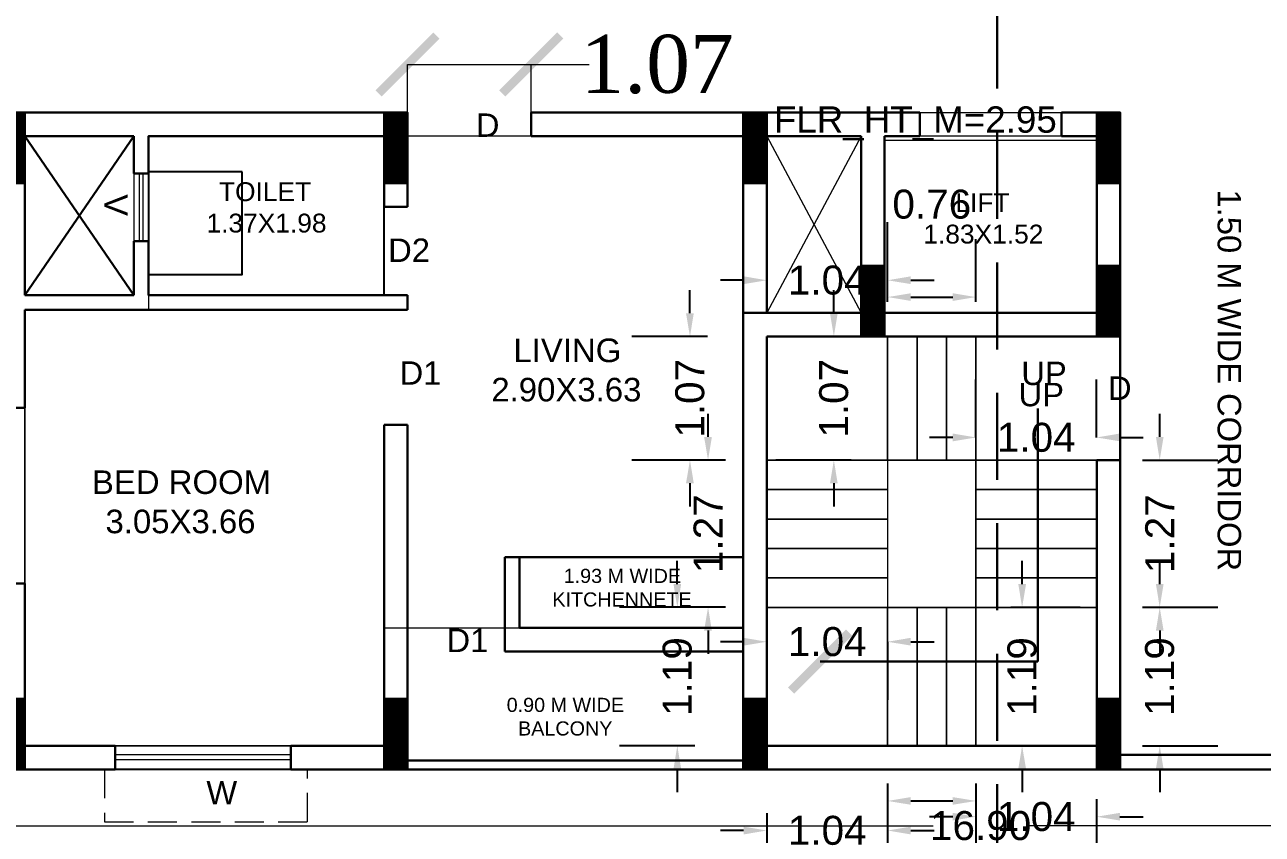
# Model space of a CAD drawing. Header units: metres. Extents: x 0 to 63445, y 32350 to 32804.
# Drawn here: x 63250.59 to 63261.26, y 32656.97 to 32663.95 of the extents above; entities that cross this region are included whole.
import ezdxf

# ---------------------------------------------------------------- set-up
doc = ezdxf.new("R2010")
doc.units = ezdxf.units.M
doc.header["$MEASUREMENT"] = 0
doc.header["$PDMODE"] = 34
doc.header["$PDSIZE"] = -10
for name, pattern in [('CONTINULUS', [0]), ('DASHED', [0.75, 0.5, -0.25]), ('DASHED2', [0.375, 0.25, -0.125])]:
    doc.linetypes.add(name, pattern=pattern)
doc.layers.get('0').update_dxf_attribs({"lineweight": 25})
for name, color, linetype, plot in [('BLK_2_FLR_4_BATH', 3, 'Continuous', False), ('BLK_2_FLR_4_BLT_UP_AREA', 14, 'Continuous', False), ('BLK_2_FLR_4_WATER_CLOSET', 2, 'Continuous', False)]:
    doc.layers.add(name, color=color, linetype=linetype, plot=plot)
for name, color, linetype, lineweight in [('BLK_2_FLR_4_BLT_UP_AREA_DEDUCT', 41, 'Continuous', 9), ('BLK_2_FLR_4_EXIT_WIDTH_DOOR', 7, 'Continuous', 0), ('BLK_2_FLR_4_LIFT_1', 1, 'DASHED', 9), ('BLK_2_FLR_4_STAIR_1', 7, 'Continuous', 0), ('BLK_2_FLR_4_STAIR_1_FLIGHT_1', 7, 'Continuous', 0), ('BLK_2_FLR_4_STAIR_1_FLIGHT_2', 7, 'Continuous', 0), ('BLK_2_FLR_4_STAIR_1_FLIGHT_3', 7, 'Continuous', 0), ('BLK_2_FLR_4_STAIR_1_FLIGHT_4', 7, 'Continuous', 0), ('BLK_2_FLR_4_STAIR_1_LANDING_1', 7, 'Continuous', 0), ('BLK_2_FLR_4_STAIR_1_LANDING_2', 7, 'Continuous', 0), ('BLK_2_FLR_4_STAIR_1_LANDING_3', 7, 'Continuous', 0), ('BLK_2_FLR_4_UNITFA', 7, 'Continuous', 0), ('colum', 1, 'Continuous', 30), ('COLUMN', 1, 'Continuous', 30), ('DIM', 56, 'Continuous', 20), ('STEPS', 114, 'Continuous', 20), ('TEXT-2', 65, 'Continuous', 18), ('wall', 7, 'Continuous', 30), ('window', 154, 'Continuous', 9)]:
    doc.layers.add(name, color=color, linetype=linetype, lineweight=lineweight)
doc.layers.add('text', color=65, linetype='Continuous')
doc.styles.add('AutoDCRFont', font='arial.ttf')
doc.styles.add('PreDCRFont', font='arial.ttf', dxfattribs={"height": 0.25})
doc.styles.get("Standard").update_dxf_attribs({"font": 'arial.ttf', "height": 0.4})
doc.styles.add('TNR', font='times.ttf', dxfattribs={"height": 0.5})
doc.dimstyles.new('ARCHANA', dxfattribs={"dimscale": 0, "dimtxt": 0.5, "dimasz": 0.5, "dimexe": 0, "dimexo": 0, "dimgap": 0, "dimtad": 0, "dimzin": 0, "dimdsep": 46, "dimtxsty": 'TNR', "dimblk": 'ARCHTICK', "dimcen": 0.09, "dimclrd": 36, "dimclre": 36, "dimclrt": 7, "dimadec": 0, "dimazin": 0, "dimtfac": 1, "dimtofl": 0, "dimtmove": 0, "dimatfit": 3, "dimldrblk": 'ARCHTICK', "dimfxl": 1, "dimfrac": 2, "dimtolj": 1, "dimtzin": 0, "dimlwd": -1, "dimlwe": -1, "dimarcsym": 0})
doc.dimstyles.new('Copy of Standard2', dxfattribs={"dimtxt": 0.25, "dimasz": 0.2, "dimexe": 0.5, "dimexo": 0.3, "dimgap": 0.09, "dimtad": 0, "dimtoh": 1, "dimzin": 0, "dimdsep": 46, "dimtxsty": 'PreDCRFont', "dimcen": 0.025, "dimdle": 0.1, "dimadec": 0, "dimazin": 0, "dimtfac": 1, "dimtofl": 0, "dimtmove": 2, "dimatfit": 3, "dimfxl": 0.18, "dimtolj": 1, "dimtzin": 0, "dimarcsym": 0})

# ---------------------------------------------------------------- blocks, each defined once
blk = doc.blocks.new('A$C7D115503')
at = {"layer": 'COLUMN', "ltscale": 3}
h = blk.add_hatch(dxfattribs=at)
h.set_pattern_fill('ANSI31', color=256, style=0)
h.paths.add_polyline_path([(-14.36, -11.59), (-6.36, -11.59), (-6.36, 12.41), (-14.36, 12.41)])
at = {"layer": 'COLUMN', "ltscale": 0.05}
for p, q in [((-14.36, 12.41), (-6.36, 12.41)), ((-14.36, 12.41), (-14.36, -11.59)), ((-6.36, 12.41), (-6.36, -11.59)), ((-6.36, -11.59), (-14.36, -11.59))]:
    blk.add_line(p, q, dxfattribs=at)
blk = doc.blocks.new('*D435')
at = {"layer": 'BLK_2_FLR_4_STAIR_1_FLIGHT_1', "color": 0, "lineweight": -2, "ltscale": 0.5, "transparency": 16777216}
for p, q in [((63260.375, 32660.398), (63260.375, 32660.598)), ((63260.225, 32660.198), (63260.875, 32660.198)), ((63260.225, 32658.928), (63260.875, 32658.928)), ((63260.375, 32658.728), (63260.375, 32658.528))]:
    blk.add_line(p, q, dxfattribs=at)
at = {"layer": 'BLK_2_FLR_4_STAIR_1_FLIGHT_1', "color": 0, "ltscale": 0.5, "transparency": 16777216}
for points in [[(63260.342, 32660.398), (63260.408, 32660.398), (63260.375, 32660.198)], [(63260.342, 32658.728), (63260.408, 32658.728), (63260.375, 32658.928)]]:
    blk.add_solid(points, dxfattribs=at)
at = {"layer": 'Defpoints', "color": 0, "ltscale": 0.5, "transparency": 16777216}
for p in [(63259.831, 32660.198), (63259.831, 32658.928), (63260.375, 32658.928)]:
    blk.add_point(p, dxfattribs=at)
at = {"layer": 'BLK_2_FLR_4_STAIR_1_FLIGHT_1', "color": 0, "ltscale": 0.5, "transparency": 16777216, "insert": (63260.375, 32659.563), "char_height": 0.25, "attachment_point": 5, "rotation": 90, "style": 'PreDCRFont'}
blk.add_mtext('\\A1;1.27', dxfattribs=at)
blk = doc.blocks.new('*D436')
at = {"layer": 'BLK_2_FLR_4_STAIR_1_FLIGHT_1', "color": 0, "lineweight": -2, "ltscale": 0.5, "transparency": 16777216}
for p, q in [((63258.79, 32660.393), (63258.79, 32660.893)), ((63259.831, 32660.393), (63259.831, 32660.893)), ((63258.59, 32660.393), (63258.39, 32660.393)), ((63260.031, 32660.393), (63260.231, 32660.393))]:
    blk.add_line(p, q, dxfattribs=at)
at = {"layer": 'BLK_2_FLR_4_STAIR_1_FLIGHT_1', "color": 0, "ltscale": 0.5, "transparency": 16777216}
for points in [[(63258.59, 32660.427), (63258.59, 32660.36), (63258.79, 32660.393)], [(63260.031, 32660.427), (63260.031, 32660.36), (63259.831, 32660.393)]]:
    blk.add_solid(points, dxfattribs=at)
at = {"layer": 'Defpoints', "color": 0, "ltscale": 0.5, "transparency": 16777216}
for p in [(63259.831, 32660.393), (63258.79, 32660.198), (63259.831, 32660.198)]:
    blk.add_point(p, dxfattribs=at)
at = {"layer": 'BLK_2_FLR_4_STAIR_1_FLIGHT_1', "color": 0, "ltscale": 0.5, "transparency": 16777216, "insert": (63259.31, 32660.393), "char_height": 0.25, "attachment_point": 5, "style": 'PreDCRFont'}
blk.add_mtext('\\A1;1.04', dxfattribs=at)
blk = doc.blocks.new('*D409')
at = {"layer": 'BLK_2_FLR_4_STAIR_1_FLIGHT_2', "color": 0, "lineweight": -2, "ltscale": 0.5, "transparency": 16777216}
for p, q in [((63258.028, 32657.408), (63258.028, 32656.758)), ((63258.79, 32657.408), (63258.79, 32656.758)), ((63258.228, 32657.258), (63258.59, 32657.258))]:
    blk.add_line(p, q, dxfattribs=at)
at = {"layer": 'BLK_2_FLR_4_STAIR_1_FLIGHT_2', "color": 0, "ltscale": 0.5, "transparency": 16777216}
for points in [[(63258.228, 32657.291), (63258.228, 32657.225), (63258.028, 32657.258)], [(63258.59, 32657.291), (63258.59, 32657.225), (63258.79, 32657.258)]]:
    blk.add_solid(points, dxfattribs=at)
at = {"layer": 'Defpoints', "color": 0, "ltscale": 0.5, "transparency": 16777216}
for p in [(63258.028, 32657.734), (63258.79, 32657.734), (63258.79, 32657.258)]:
    blk.add_point(p, dxfattribs=at)
at = {"layer": 'BLK_2_FLR_4_STAIR_1_FLIGHT_2', "color": 0, "ltscale": 0.5, "transparency": 16777216, "insert": (63258.409, 32656.699), "char_height": 0.25, "attachment_point": 5, "style": 'PreDCRFont'}
blk.add_mtext('\\A1;0.76', dxfattribs=at)
blk = doc.blocks.new('*D410')
at = {"layer": 'BLK_2_FLR_4_STAIR_1_FLIGHT_2', "color": 0, "lineweight": -2, "ltscale": 0.5, "transparency": 16777216}
for p, q in [((63259.188, 32659.128), (63259.188, 32659.328)), ((63259.09, 32658.928), (63259.688, 32658.928)), ((63259.09, 32657.734), (63259.688, 32657.734)), ((63259.188, 32657.534), (63259.188, 32657.334))]:
    blk.add_line(p, q, dxfattribs=at)
at = {"layer": 'BLK_2_FLR_4_STAIR_1_FLIGHT_2', "color": 0, "ltscale": 0.5, "transparency": 16777216}
for points in [[(63259.155, 32659.128), (63259.222, 32659.128), (63259.188, 32658.928)], [(63259.155, 32657.534), (63259.222, 32657.534), (63259.188, 32657.734)]]:
    blk.add_solid(points, dxfattribs=at)
at = {"layer": 'Defpoints', "color": 0, "ltscale": 0.5, "transparency": 16777216}
for p in [(63258.79, 32658.928), (63259.188, 32658.928), (63258.79, 32657.734)]:
    blk.add_point(p, dxfattribs=at)
at = {"layer": 'BLK_2_FLR_4_STAIR_1_FLIGHT_2', "color": 0, "ltscale": 0.5, "transparency": 16777216, "insert": (63259.188, 32658.331), "char_height": 0.25, "attachment_point": 5, "rotation": 90, "style": 'PreDCRFont'}
blk.add_mtext('\\A1;1.19', dxfattribs=at)
blk = doc.blocks.new('*D411')
at = {"layer": 'BLK_2_FLR_4_STAIR_1_FLIGHT_3', "color": 0, "lineweight": -2, "ltscale": 0.5, "transparency": 16777216}
for p, q in [((63256.479, 32660.398), (63256.479, 32660.598)), ((63256.629, 32660.198), (63255.979, 32660.198)), ((63256.629, 32658.928), (63255.979, 32658.928)), ((63256.479, 32658.728), (63256.479, 32658.528))]:
    blk.add_line(p, q, dxfattribs=at)
at = {"layer": 'BLK_2_FLR_4_STAIR_1_FLIGHT_3', "color": 0, "ltscale": 0.5, "transparency": 16777216}
for points in [[(63256.445, 32660.398), (63256.512, 32660.398), (63256.479, 32660.198)], [(63256.445, 32658.728), (63256.512, 32658.728), (63256.479, 32658.928)]]:
    blk.add_solid(points, dxfattribs=at)
at = {"layer": 'Defpoints', "color": 0, "ltscale": 0.5, "transparency": 16777216}
for p in [(63256.986, 32660.198), (63256.479, 32658.928), (63256.986, 32658.928)]:
    blk.add_point(p, dxfattribs=at)
at = {"layer": 'BLK_2_FLR_4_STAIR_1_FLIGHT_3', "color": 0, "ltscale": 0.5, "transparency": 16777216, "insert": (63256.479, 32659.563), "char_height": 0.25, "attachment_point": 5, "rotation": 90, "style": 'PreDCRFont'}
blk.add_mtext('\\A1;1.27', dxfattribs=at)
blk = doc.blocks.new('*D412')
at = {"layer": 'BLK_2_FLR_4_STAIR_1_FLIGHT_3', "color": 0, "lineweight": -2, "ltscale": 0.5, "transparency": 16777216}
for p, q in [((63256.786, 32658.631), (63256.586, 32658.631)), ((63256.986, 32658.631), (63256.986, 32658.131)), ((63258.028, 32658.631), (63258.028, 32658.131)), ((63258.228, 32658.631), (63258.428, 32658.631))]:
    blk.add_line(p, q, dxfattribs=at)
at = {"layer": 'BLK_2_FLR_4_STAIR_1_FLIGHT_3', "color": 0, "ltscale": 0.5, "transparency": 16777216}
for points in [[(63256.786, 32658.665), (63256.786, 32658.598), (63256.986, 32658.631)], [(63258.228, 32658.665), (63258.228, 32658.598), (63258.028, 32658.631)]]:
    blk.add_solid(points, dxfattribs=at)
at = {"layer": 'Defpoints', "color": 0, "ltscale": 0.5, "transparency": 16777216}
for p in [(63256.986, 32658.928), (63258.028, 32658.928), (63258.028, 32658.631)]:
    blk.add_point(p, dxfattribs=at)
at = {"layer": 'BLK_2_FLR_4_STAIR_1_FLIGHT_3', "color": 0, "ltscale": 0.5, "transparency": 16777216, "insert": (63257.507, 32658.631), "char_height": 0.25, "attachment_point": 5, "style": 'PreDCRFont'}
blk.add_mtext('\\A1;1.04', dxfattribs=at)
blk = doc.blocks.new('*D413')
at = {"layer": 'BLK_2_FLR_4_STAIR_1_FLIGHT_4', "color": 0, "lineweight": -2, "ltscale": 0.5, "transparency": 16777216}
for p, q in [((63258.028, 32661.564), (63258.028, 32662.104)), ((63258.79, 32661.564), (63258.79, 32662.104)), ((63258.228, 32661.604), (63258.59, 32661.604))]:
    blk.add_line(p, q, dxfattribs=at)
at = {"layer": 'BLK_2_FLR_4_STAIR_1_FLIGHT_4', "color": 0, "ltscale": 0.5, "transparency": 16777216}
for points in [[(63258.228, 32661.637), (63258.228, 32661.571), (63258.028, 32661.604)], [(63258.59, 32661.637), (63258.59, 32661.571), (63258.79, 32661.604)]]:
    blk.add_solid(points, dxfattribs=at)
at = {"layer": 'Defpoints', "color": 0, "ltscale": 0.5, "transparency": 16777216}
for p in [(63258.79, 32661.604), (63258.028, 32661.264), (63258.79, 32661.264)]:
    blk.add_point(p, dxfattribs=at)
at = {"layer": 'BLK_2_FLR_4_STAIR_1_FLIGHT_4', "color": 0, "ltscale": 0.5, "transparency": 16777216, "insert": (63258.409, 32662.404), "char_height": 0.25, "attachment_point": 5, "style": 'PreDCRFont'}
blk.add_mtext('\\A1;0.76', dxfattribs=at)
blk = doc.blocks.new('*D414')
at = {"layer": 'BLK_2_FLR_4_STAIR_1_FLIGHT_4', "color": 0, "lineweight": -2, "ltscale": 0.5, "transparency": 16777216}
for p, q in [((63257.564, 32661.464), (63257.564, 32661.664)), ((63257.714, 32661.264), (63257.064, 32661.264)), ((63257.714, 32660.198), (63257.064, 32660.198)), ((63257.564, 32659.998), (63257.564, 32659.798))]:
    blk.add_line(p, q, dxfattribs=at)
at = {"layer": 'BLK_2_FLR_4_STAIR_1_FLIGHT_4', "color": 0, "ltscale": 0.5, "transparency": 16777216}
for points in [[(63257.531, 32661.464), (63257.597, 32661.464), (63257.564, 32661.264)], [(63257.531, 32659.998), (63257.597, 32659.998), (63257.564, 32660.198)]]:
    blk.add_solid(points, dxfattribs=at)
at = {"layer": 'Defpoints', "color": 0, "ltscale": 0.5, "transparency": 16777216}
for p in [(63257.564, 32661.264), (63258.028, 32661.264), (63258.028, 32660.198)]:
    blk.add_point(p, dxfattribs=at)
at = {"layer": 'BLK_2_FLR_4_STAIR_1_FLIGHT_4', "color": 0, "ltscale": 0.5, "transparency": 16777216, "insert": (63257.564, 32660.731), "char_height": 0.25, "attachment_point": 5, "rotation": 90, "style": 'PreDCRFont'}
blk.add_mtext('\\A1;1.07', dxfattribs=at)
blk = doc.blocks.new('*D415')
at = {"layer": 'BLK_2_FLR_4_STAIR_1_LANDING_1', "color": 0, "lineweight": -2, "transparency": 16777216}
for p, q in [((63260.375, 32659.128), (63260.375, 32659.328)), ((63260.225, 32658.928), (63260.875, 32658.928)), ((63260.225, 32657.734), (63260.875, 32657.734)), ((63260.375, 32657.534), (63260.375, 32657.334))]:
    blk.add_line(p, q, dxfattribs=at)
at = {"layer": 'BLK_2_FLR_4_STAIR_1_LANDING_1', "color": 0, "transparency": 16777216}
for points in [[(63260.342, 32659.128), (63260.408, 32659.128), (63260.375, 32658.928)], [(63260.342, 32657.534), (63260.408, 32657.534), (63260.375, 32657.734)]]:
    blk.add_solid(points, dxfattribs=at)
at = {"layer": 'Defpoints', "color": 0, "transparency": 16777216}
for p in [(63259.831, 32658.928), (63259.831, 32657.734), (63260.375, 32657.734)]:
    blk.add_point(p, dxfattribs=at)
at = {"layer": 'BLK_2_FLR_4_STAIR_1_LANDING_1', "color": 0, "transparency": 16777216, "insert": (63260.375, 32658.331), "char_height": 0.25, "attachment_point": 5, "rotation": 90, "style": 'PreDCRFont'}
blk.add_mtext('\\A1;1.19', dxfattribs=at)
blk = doc.blocks.new('*D416')
at = {"layer": 'BLK_2_FLR_4_STAIR_1_LANDING_1', "color": 0, "lineweight": -2, "transparency": 16777216}
for p, q in [((63258.79, 32657.272), (63258.79, 32656.622)), ((63259.831, 32657.272), (63259.831, 32656.622)), ((63258.59, 32657.122), (63258.39, 32657.122)), ((63260.031, 32657.122), (63260.231, 32657.122))]:
    blk.add_line(p, q, dxfattribs=at)
at = {"layer": 'BLK_2_FLR_4_STAIR_1_LANDING_1', "color": 0, "transparency": 16777216}
for points in [[(63258.59, 32657.155), (63258.59, 32657.089), (63258.79, 32657.122)], [(63260.031, 32657.155), (63260.031, 32657.089), (63259.831, 32657.122)]]:
    blk.add_solid(points, dxfattribs=at)
at = {"layer": 'Defpoints', "color": 0, "transparency": 16777216}
for p in [(63258.79, 32657.734), (63259.831, 32657.734), (63259.831, 32657.122)]:
    blk.add_point(p, dxfattribs=at)
at = {"layer": 'BLK_2_FLR_4_STAIR_1_LANDING_1', "color": 0, "transparency": 16777216, "insert": (63259.31, 32657.122), "char_height": 0.25, "attachment_point": 5, "style": 'PreDCRFont'}
blk.add_mtext('\\A1;1.04', dxfattribs=at)
blk = doc.blocks.new('*D417')
at = {"layer": 'BLK_2_FLR_4_STAIR_1_LANDING_2', "color": 0, "lineweight": -2, "transparency": 16777216}
for p, q in [((63256.986, 32657.153), (63256.986, 32656.503)), ((63258.028, 32657.153), (63258.028, 32656.503)), ((63256.786, 32657.003), (63256.586, 32657.003)), ((63258.228, 32657.003), (63258.428, 32657.003))]:
    blk.add_line(p, q, dxfattribs=at)
at = {"layer": 'BLK_2_FLR_4_STAIR_1_LANDING_2', "color": 0, "transparency": 16777216}
for points in [[(63256.786, 32657.036), (63256.786, 32656.969), (63256.986, 32657.003)], [(63258.228, 32657.036), (63258.228, 32656.969), (63258.028, 32657.003)]]:
    blk.add_solid(points, dxfattribs=at)
at = {"layer": 'Defpoints', "color": 0, "transparency": 16777216}
for p in [(63256.986, 32657.734), (63258.028, 32657.734), (63256.986, 32657.003)]:
    blk.add_point(p, dxfattribs=at)
at = {"layer": 'BLK_2_FLR_4_STAIR_1_LANDING_2', "color": 0, "transparency": 16777216, "insert": (63257.507, 32657.003), "char_height": 0.25, "attachment_point": 5, "style": 'PreDCRFont'}
blk.add_mtext('\\A1;1.04', dxfattribs=at)
blk = doc.blocks.new('*D418')
at = {"layer": 'BLK_2_FLR_4_STAIR_1_LANDING_2', "color": 0, "lineweight": -2, "transparency": 16777216}
for p, q in [((63256.214, 32659.128), (63256.214, 32659.328)), ((63256.364, 32658.928), (63255.714, 32658.928)), ((63256.364, 32657.734), (63255.714, 32657.734)), ((63256.214, 32657.534), (63256.214, 32657.334))]:
    blk.add_line(p, q, dxfattribs=at)
at = {"layer": 'BLK_2_FLR_4_STAIR_1_LANDING_2', "color": 0, "transparency": 16777216}
for points in [[(63256.181, 32659.128), (63256.247, 32659.128), (63256.214, 32658.928)], [(63256.181, 32657.534), (63256.247, 32657.534), (63256.214, 32657.734)]]:
    blk.add_solid(points, dxfattribs=at)
at = {"layer": 'Defpoints', "color": 0, "transparency": 16777216}
for p in [(63256.214, 32658.928), (63256.986, 32658.928), (63256.986, 32657.734)]:
    blk.add_point(p, dxfattribs=at)
at = {"layer": 'BLK_2_FLR_4_STAIR_1_LANDING_2', "color": 0, "transparency": 16777216, "insert": (63256.214, 32658.331), "char_height": 0.25, "attachment_point": 5, "rotation": 90, "style": 'PreDCRFont'}
blk.add_mtext('\\A1;1.19', dxfattribs=at)
blk = doc.blocks.new('*D419')
at = {"layer": 'BLK_2_FLR_4_STAIR_1_LANDING_3', "color": 0, "lineweight": -2, "transparency": 16777216}
for p, q in [((63256.323, 32661.464), (63256.323, 32661.664)), ((63256.473, 32661.264), (63255.823, 32661.264)), ((63256.473, 32660.198), (63255.823, 32660.198)), ((63256.323, 32659.998), (63256.323, 32659.798))]:
    blk.add_line(p, q, dxfattribs=at)
at = {"layer": 'BLK_2_FLR_4_STAIR_1_LANDING_3', "color": 0, "transparency": 16777216}
for points in [[(63256.289, 32661.464), (63256.356, 32661.464), (63256.323, 32661.264)], [(63256.289, 32659.998), (63256.356, 32659.998), (63256.323, 32660.198)]]:
    blk.add_solid(points, dxfattribs=at)
at = {"layer": 'Defpoints', "color": 0, "transparency": 16777216}
for p in [(63256.323, 32661.264), (63256.986, 32661.264), (63256.986, 32660.198)]:
    blk.add_point(p, dxfattribs=at)
at = {"layer": 'BLK_2_FLR_4_STAIR_1_LANDING_3', "color": 0, "transparency": 16777216, "insert": (63256.323, 32660.731), "char_height": 0.25, "attachment_point": 5, "rotation": 90, "style": 'PreDCRFont'}
blk.add_mtext('\\A1;1.07', dxfattribs=at)
blk = doc.blocks.new('*D420')
at = {"layer": 'BLK_2_FLR_4_STAIR_1_LANDING_3', "color": 0, "lineweight": -2, "transparency": 16777216}
for p, q in [((63256.986, 32661.599), (63256.986, 32662.249)), ((63258.028, 32661.599), (63258.028, 32662.249)), ((63256.786, 32661.749), (63256.586, 32661.749)), ((63258.228, 32661.749), (63258.428, 32661.749))]:
    blk.add_line(p, q, dxfattribs=at)
at = {"layer": 'BLK_2_FLR_4_STAIR_1_LANDING_3', "color": 0, "transparency": 16777216}
for points in [[(63256.786, 32661.783), (63256.786, 32661.716), (63256.986, 32661.749)], [(63258.228, 32661.783), (63258.228, 32661.716), (63258.028, 32661.749)]]:
    blk.add_solid(points, dxfattribs=at)
at = {"layer": 'Defpoints', "color": 0, "transparency": 16777216}
for p in [(63256.986, 32661.749), (63256.986, 32661.264), (63258.028, 32661.264)]:
    blk.add_point(p, dxfattribs=at)
at = {"layer": 'BLK_2_FLR_4_STAIR_1_LANDING_3', "color": 0, "transparency": 16777216, "insert": (63257.507, 32661.749), "char_height": 0.25, "attachment_point": 5, "style": 'PreDCRFont'}
blk.add_mtext('\\A1;1.04', dxfattribs=at)
blk = doc.blocks.new('_ArchTick')
at = {"color": 0, "linetype": 'ByBlock', "const_width": 0.15}
blk.add_lwpolyline([(-0.5, -0.5), (0.5, 0.5)], dxfattribs=at)
blk = doc.blocks.new('*D470')
at = {"layer": 'Defpoints', "color": 0, "ltscale": 3, "transparency": 16777216}
for p in [(0.832, 32670.282), (63267.277, 32670.282), (0, 32657.531)]:
    blk.add_point(p, dxfattribs=at)
at = {"layer": 'DIM', "ltscale": 3, "transparency": 16777216}
for p, q in [((5.832, 32670.282), (0.832, 32670.282)), ((0.832, 32670.282), (0.832, 32664.301)), ((0.832, 32657.531), (0.832, 32663.512)), ((0, 32657.531), (0.832, 32657.531))]:
    blk.add_line(p, q, dxfattribs=at)
at = {"layer": 'DIM', "ltscale": 3, "transparency": 16777216, "xscale": 0.05, "yscale": 0.05, "zscale": 0.05}
for p, rotation in [((0.832, 32670.282), 90), ((0.832, 32657.531), 270)]:
    blk.add_blockref('_ArchTick', p, dxfattribs=dict(at, rotation=rotation))
at = {"layer": 'DIM', "color": 7, "ltscale": 3, "transparency": 16777216, "insert": (0.832, 32663.906), "char_height": 0.4, "attachment_point": 5, "rotation": 90}
blk.add_mtext('\\A1;{\\H0.6x;12.75}', dxfattribs=at)
blk = doc.blocks.new('*D406')
at = {"layer": 'Defpoints', "color": 0, "ltscale": 3, "transparency": 16777216}
for p in [(63250.382, 32657.531), (63267.277, 32657.531), (63267.277, 32657.044)]:
    blk.add_point(p, dxfattribs=at)
at = {"layer": 'DIM', "ltscale": 3, "transparency": 16777216}
for p, q in [((63250.382, 32657.531), (63250.382, 32657.044)), ((63267.277, 32657.531), (63267.277, 32657.044)), ((63250.382, 32657.044), (63258.42, 32657.044)), ((63267.277, 32657.044), (63259.239, 32657.044))]:
    blk.add_line(p, q, dxfattribs=at)
at = {"layer": 'DIM', "ltscale": 3, "transparency": 16777216, "xscale": 0.05, "yscale": 0.05, "zscale": 0.05, "rotation": 180}
blk.add_blockref('_ArchTick', (63250.382, 32657.044), dxfattribs=at)
at = {"layer": 'DIM', "ltscale": 3, "transparency": 16777216, "xscale": 0.05, "yscale": 0.05, "zscale": 0.05}
blk.add_blockref('_ArchTick', (63267.277, 32657.044), dxfattribs=at)
at = {"layer": 'DIM', "color": 7, "ltscale": 3, "transparency": 16777216, "insert": (63258.83, 32657.044), "char_height": 0.4, "attachment_point": 5}
blk.add_mtext('\\A1;{\\H0.625x;16.90}', dxfattribs=at)
blk = doc.blocks.new('*D531')
at = {"layer": 'BLK_2_FLR_4_EXIT_WIDTH_DOOR', "color": 36, "ltscale": 0.5, "transparency": 16777216}
for p, q in [((63253.887, 32663.195), (63253.887, 32663.61)), ((63253.887, 32663.61), (63254.954, 32663.61)), ((63254.954, 32663.195), (63254.954, 32663.61)), ((63254.954, 32663.61), (63255.454, 32663.61))]:
    blk.add_line(p, q, dxfattribs=at)
at = {"layer": 'Defpoints', "color": 0, "ltscale": 0.5, "transparency": 16777216}
for p in [(63254.954, 32663.61), (63253.887, 32663.195), (63254.954, 32663.195)]:
    blk.add_point(p, dxfattribs=at)
at = {"layer": 'BLK_2_FLR_4_EXIT_WIDTH_DOOR', "color": 36, "ltscale": 0.5, "transparency": 16777216, "xscale": 0.5, "yscale": 0.5, "zscale": 0.5, "rotation": 180}
blk.add_blockref('_ArchTick', (63253.887, 32663.61), dxfattribs=at)
at = {"layer": 'BLK_2_FLR_4_EXIT_WIDTH_DOOR', "color": 36, "ltscale": 0.5, "transparency": 16777216, "xscale": 0.5, "yscale": 0.5, "zscale": 0.5}
blk.add_blockref('_ArchTick', (63254.954, 32663.61), dxfattribs=at)
at = {"layer": 'BLK_2_FLR_4_EXIT_WIDTH_DOOR', "color": 7, "ltscale": 0.5, "transparency": 16777216, "insert": (63256.04, 32663.61), "char_height": 0.5, "attachment_point": 5, "style": 'TNR'}
blk.add_mtext('\\A1;1.07', dxfattribs=at)

msp = doc.modelspace()

# ---------------------------------------------------------------- linework, layer by layer
at = {"layer": 'BLK_2_FLR_4_BATH', "color": 3, "ltscale": 0.5}
msp.add_lwpolyline([(63253.6841, 32662.9917), (63251.6528, 32662.9917), (63251.6528, 32661.6201), (63253.6841, 32661.6201)], close=True, dxfattribs=at)
at = {"layer": 'BLK_2_FLR_4_BLT_UP_AREA', "color": 20}
msp.add_lwpolyline([(63247.2831, 32670.2817), (63267.2772, 32670.2817), (63267.2772, 32657.5305), (63250.382, 32657.5305), (63250.382, 32662.9917), (63248.8719, 32662.9917), (63248.8719, 32664.719), (63247.2831, 32664.719), (63247.2831, 32670.2817)], close=True, dxfattribs=at)
at = {"layer": 'BLK_2_FLR_4_BLT_UP_AREA_DEDUCT', "color": 20}
for points in [[(63251.5258, 32661.6201), (63250.5852, 32661.6201), (63250.5852, 32662.9917), (63251.5258, 32662.9917)], [(63256.9862, 32661.4677), (63257.799, 32661.4677), (63257.799, 32662.9917), (63256.9862, 32662.9917)], [(63258.0022, 32661.4677), (63259.8311, 32661.4677), (63259.8311, 32662.9917), (63258.0022, 32662.9917)]]:
    msp.add_lwpolyline(points, close=True, dxfattribs=at)
at = {"layer": 'BLK_2_FLR_4_LIFT_1', "color": 1, "linetype": 'CONTINULUS', "ltscale": 0.05}
msp.add_lwpolyline([(63259.8311, 32661.4677), (63258.0022, 32661.4677), (63258.0022, 32662.958), (63259.8311, 32662.958)], close=True, dxfattribs=at)
at = {"layer": 'BLK_2_FLR_4_STAIR_1', "ltscale": 0.5}
msp.add_lwpolyline([(63256.783, 32661.4677), (63260.0343, 32661.4677), (63260.0343, 32657.5305), (63256.783, 32657.5305)], close=True, dxfattribs=at)
at = {"layer": 'BLK_2_FLR_4_STAIR_1_FLIGHT_1', "color": 3, "ltscale": 0.5}
for p, q in [((63258.7897, 32660.1976), (63259.8311, 32660.1976)), ((63258.7897, 32659.9436), (63259.8311, 32659.9436)), ((63258.7897, 32659.6896), (63259.8311, 32659.6896)), ((63258.7897, 32659.4356), (63259.8311, 32659.4356)), ((63258.7897, 32659.1816), (63259.8311, 32659.1816)), ((63258.7897, 32658.9276), (63259.8311, 32658.9276))]:
    msp.add_line(p, q, dxfattribs=at)
at = {"layer": 'BLK_2_FLR_4_STAIR_1_FLIGHT_1', "ltscale": 0.5}
msp.add_lwpolyline([(63258.7897, 32660.1976), (63259.8311, 32660.1976), (63259.8311, 32658.9276), (63258.7897, 32658.9276)], close=True, dxfattribs=at)
at = {"layer": 'BLK_2_FLR_4_STAIR_1_FLIGHT_2', "color": 3, "ltscale": 0.5}
for p, q in [((63258.0276, 32657.7338), (63258.0276, 32658.9276)), ((63258.2816, 32657.7338), (63258.2816, 32658.9276)), ((63258.5357, 32657.7338), (63258.5357, 32658.9276)), ((63258.7897, 32657.7338), (63258.7897, 32658.9276))]:
    msp.add_line(p, q, dxfattribs=at)
at = {"layer": 'BLK_2_FLR_4_STAIR_1_FLIGHT_2', "ltscale": 0.5}
msp.add_lwpolyline([(63258.0276, 32658.9276), (63258.7897, 32658.9276), (63258.7897, 32657.7338), (63258.0276, 32657.7338)], close=True, dxfattribs=at)
at = {"layer": 'BLK_2_FLR_4_STAIR_1_FLIGHT_3', "color": 3, "ltscale": 0.5}
for p, q in [((63256.9862, 32660.1976), (63258.0276, 32660.1976)), ((63256.9862, 32659.9436), (63258.0276, 32659.9436)), ((63256.9862, 32659.6896), (63258.0276, 32659.6896)), ((63256.9862, 32659.4356), (63258.0276, 32659.4356)), ((63256.9862, 32659.1816), (63258.0276, 32659.1816)), ((63256.9862, 32658.9276), (63258.0276, 32658.9276))]:
    msp.add_line(p, q, dxfattribs=at)
at = {"layer": 'BLK_2_FLR_4_STAIR_1_FLIGHT_3', "ltscale": 0.5}
msp.add_lwpolyline([(63258.0276, 32658.9276), (63256.9862, 32658.9276), (63256.9862, 32660.1976), (63258.0276, 32660.1976)], close=True, dxfattribs=at)
at = {"layer": 'BLK_2_FLR_4_STAIR_1_FLIGHT_4', "color": 3, "ltscale": 0.5}
for p, q in [((63258.0276, 32660.1976), (63258.0276, 32661.2645)), ((63258.2816, 32660.1976), (63258.2816, 32661.2645)), ((63258.5357, 32660.1976), (63258.5357, 32661.2645)), ((63258.7897, 32660.1976), (63258.7897, 32661.2645))]:
    msp.add_line(p, q, dxfattribs=at)
at = {"layer": 'BLK_2_FLR_4_STAIR_1_FLIGHT_4', "ltscale": 0.5}
msp.add_lwpolyline([(63258.0276, 32660.1976), (63258.7897, 32660.1976), (63258.7897, 32661.2645), (63258.0276, 32661.2645)], close=True, dxfattribs=at)
at = {"layer": 'BLK_2_FLR_4_STAIR_1_LANDING_1'}
msp.add_lwpolyline([(63259.8311, 32658.9276), (63258.7897, 32658.9276), (63258.7897, 32657.7338), (63259.8311, 32657.7338)], close=True, dxfattribs=at)
at = {"layer": 'BLK_2_FLR_4_STAIR_1_LANDING_2'}
msp.add_lwpolyline([(63258.0276, 32657.7338), (63256.9862, 32657.7338), (63256.9862, 32658.9276), (63258.0276, 32658.9276)], close=True, dxfattribs=at)
at = {"layer": 'BLK_2_FLR_4_STAIR_1_LANDING_3'}
msp.add_lwpolyline([(63256.9862, 32660.1976), (63258.0276, 32660.1976), (63258.0276, 32661.2645), (63256.9862, 32661.2645)], close=True, dxfattribs=at)
at = {"layer": 'BLK_2_FLR_4_UNITFA', "color": 1, "ltscale": 0.5}
msp.add_lwpolyline([(63256.783, 32662.9917), (63251.6528, 32662.9917), (63251.6528, 32661.4931), (63250.5852, 32661.4931), (63250.5852, 32657.7338), (63253.6841, 32657.7338), (63253.6841, 32658.7498), (63256.783, 32658.7498), (63256.783, 32662.9917)], close=True, dxfattribs=at)
at = {"layer": 'BLK_2_FLR_4_WATER_CLOSET', "color": 3}
msp.add_lwpolyline([(63252.4614, 32662.6849), (63251.6528, 32662.6849), (63251.6528, 32661.7999), (63252.4614, 32661.7999)], close=True, dxfattribs=at)
at = {"layer": 'colum', "linetype": 'DASHED2', "ltscale": 3}
msp.add_lwpolyline([(63258.9717, 32653.2776), (63258.9717, 32672.1729)], dxfattribs=at)
at = {"layer": 'STEPS'}
for p, q in [((63258.307, 32663.1949), (63259.5263, 32663.1949)), ((63257.799, 32662.9917), (63256.9862, 32661.4677)), ((63256.9862, 32662.9917), (63257.799, 32661.4677)), ((63259.5263, 32662.9917), (63258.307, 32662.9917)), ((63258.0276, 32661.2645), (63258.0276, 32657.7338)), ((63258.2816, 32661.2645), (63258.2816, 32660.1976)), ((63258.5357, 32661.2645), (63258.5357, 32660.1976)), ((63258.7897, 32661.2645), (63258.7897, 32657.7338)), ((63259.8311, 32660.1976), (63256.9862, 32660.1976)), ((63258.0276, 32659.9436), (63256.9862, 32659.9436)), ((63259.8311, 32659.9436), (63258.7897, 32659.9436)), ((63258.0276, 32659.6896), (63256.9862, 32659.6896)), ((63259.8311, 32659.6896), (63258.7897, 32659.6896)), ((63258.0276, 32659.4356), (63256.9862, 32659.4356)), ((63259.8311, 32659.4356), (63258.7897, 32659.4356)), ((63258.0276, 32659.1816), (63256.9862, 32659.1816)), ((63259.8311, 32659.1816), (63258.7897, 32659.1816)), ((63259.8311, 32658.9276), (63256.9862, 32658.9276)), ((63258.2816, 32658.9276), (63258.2816, 32657.7338)), ((63258.5357, 32658.9276), (63258.5357, 32657.7338))]:
    msp.add_line(p, q, dxfattribs=at)
at = {"layer": 'wall'}
for p, q in [((63253.6841, 32663.1949), (63250.382, 32663.1949)), ((63253.6841, 32663.1949), (63253.8873, 32663.1949)), ((63253.8873, 32663.1949), (63253.8873, 32662.3821)), ((63254.9542, 32663.1949), (63254.9542, 32662.9917)), ((63254.9542, 32663.1949), (63257.799, 32663.1949)), ((63258.307, 32663.1949), (63257.799, 32663.1949)), ((63258.307, 32662.9917), (63258.307, 32663.1949)), ((63260.0343, 32663.1949), (63259.5263, 32663.1949)), ((63259.5263, 32662.9917), (63259.5263, 32663.1949)), ((63260.0343, 32663.1949), (63260.0343, 32661.2645)), ((63250.5852, 32661.6201), (63250.5852, 32662.9917)), ((63251.5258, 32662.9917), (63250.5852, 32662.9917)), ((63251.5258, 32662.9917), (63250.5852, 32661.6201)), ((63250.5852, 32662.9917), (63251.5258, 32661.6201)), ((63251.5258, 32662.6711), (63251.5258, 32662.9917)), ((63251.6528, 32662.6711), (63251.6528, 32662.9917)), ((63253.6841, 32662.9917), (63251.6528, 32662.9917)), ((63253.6841, 32662.3821), (63253.6841, 32662.9917)), ((63254.9542, 32662.9917), (63256.783, 32662.9917)), ((63256.783, 32662.9917), (63256.783, 32658.7498)), ((63256.783, 32662.9917), (63256.783, 32662.3821)), ((63256.9862, 32662.9917), (63256.9862, 32661.4677)), ((63256.9862, 32662.9917), (63256.9862, 32662.3821)), ((63256.9862, 32662.9917), (63257.799, 32662.9917)), ((63257.799, 32662.9917), (63257.799, 32661.4677)), ((63258.307, 32662.9917), (63258.0022, 32662.9917)), ((63258.0022, 32662.9917), (63258.0022, 32661.4677)), ((63259.8311, 32662.9917), (63259.5263, 32662.9917)), ((63259.8311, 32662.9917), (63259.8311, 32661.4677)), ((63253.8873, 32662.3821), (63253.6841, 32662.3821)), ((63251.5258, 32661.6201), (63251.5258, 32662.0874)), ((63251.6528, 32661.6201), (63251.6528, 32662.0874)), ((63256.9862, 32661.9147), (63256.9862, 32661.4677)), ((63251.5258, 32661.6201), (63250.5852, 32661.6201)), ((63253.8873, 32661.6201), (63251.6528, 32661.6201)), ((63253.8873, 32661.6201), (63253.8873, 32661.4931)), ((63256.783, 32661.6201), (63256.783, 32661.4931)), ((63250.5852, 32660.649), (63250.5852, 32661.4931)), ((63253.8873, 32661.4931), (63250.5852, 32661.4931)), ((63258.0022, 32661.4677), (63256.783, 32661.4677)), ((63256.783, 32661.4677), (63256.783, 32657.5305)), ((63257.799, 32661.4677), (63256.9862, 32661.4677)), ((63260.0343, 32661.4677), (63258.0022, 32661.4677)), ((63259.8311, 32661.4677), (63258.0022, 32661.4677)), ((63260.0343, 32661.4677), (63260.0343, 32657.5305)), ((63260.0343, 32661.2645), (63256.9862, 32661.2645)), ((63256.9862, 32661.2645), (63256.9862, 32658.384)), ((63260.0343, 32661.2645), (63256.9862, 32661.2645)), ((63256.9862, 32661.2645), (63256.9862, 32658.384)), ((63253.6841, 32657.7338), (63253.6841, 32660.5024)), ((63253.8873, 32660.5024), (63253.6841, 32660.5024)), ((63253.8873, 32660.5024), (63253.8873, 32657.5305)), ((63259.8311, 32660.1976), (63259.8311, 32657.7338)), ((63260.0343, 32660.1976), (63259.8311, 32660.1976)), ((63260.0343, 32660.1976), (63260.0343, 32657.5305)), ((63256.9862, 32659.969), (63256.9862, 32657.7338)), ((63256.9862, 32659.969), (63256.9862, 32657.7338)), ((63254.7255, 32659.3594), (63254.7255, 32658.5466)), ((63254.8525, 32659.3594), (63254.7255, 32659.3594)), ((63254.8525, 32659.3594), (63254.8525, 32658.7498)), ((63254.8525, 32659.3594), (63256.783, 32659.3594)), ((63250.5852, 32657.7338), (63250.5852, 32659.1345)), ((63254.8525, 32658.7498), (63256.783, 32658.7498)), ((63254.7255, 32658.5466), (63256.783, 32658.5466)), ((63256.783, 32658.5466), (63256.783, 32657.7338)), ((63256.783, 32658.5466), (63256.783, 32657.7338)), ((63256.783, 32658.5466), (63256.783, 32657.5305)), ((63251.3655, 32657.7338), (63250.5852, 32657.7338)), ((63253.6841, 32657.7338), (63252.8801, 32657.7338)), ((63259.8311, 32657.7338), (63256.9862, 32657.7338)), ((63259.8311, 32657.7338), (63256.9862, 32657.7338)), ((63251.3655, 32657.5305), (63250.382, 32657.5305)), ((63253.8873, 32657.5305), (63252.8801, 32657.5305)), ((63256.783, 32657.6067), (63253.8873, 32657.6067)), ((63256.783, 32657.5305), (63253.8873, 32657.5305)), ((63260.0343, 32657.5305), (63256.783, 32657.5305)), ((63260.0343, 32657.5305), (63256.783, 32657.5305))]:
    msp.add_line(p, q, dxfattribs=at)
at = {"layer": 'wall', "ltscale": 0.5}
for p, q in [((63251.5258, 32662.6711), (63251.6528, 32662.6711)), ((63260.0343, 32657.6555), (63261.7144, 32657.6555)), ((63260.0343, 32657.5305), (63261.7144, 32657.5305))]:
    msp.add_line(p, q, dxfattribs=at)
at = {"layer": 'wall', "ltscale": 3}
for p, q in [((63251.6528, 32662.0874), (63251.5258, 32662.0874)), ((63250.5852, 32660.649), (63250.382, 32660.649)), ((63250.5852, 32659.1345), (63250.382, 32659.1345)), ((63251.3655, 32657.7338), (63251.3655, 32657.5305)), ((63252.8801, 32657.7338), (63252.8801, 32657.5305))]:
    msp.add_line(p, q, dxfattribs=at)
at = {"layer": 'window', "ltscale": 0.5}
for p, q in [((63251.5258, 32662.6711), (63251.5258, 32662.0874)), ((63251.5725, 32662.6711), (63251.5725, 32662.0874)), ((63251.606, 32662.0874), (63251.606, 32662.6705)), ((63251.6528, 32662.0874), (63251.6528, 32662.6705))]:
    msp.add_line(p, q, dxfattribs=at)
at = {"layer": 'window'}
for p, q in [((63251.6528, 32662.6705), (63251.6528, 32662.6711)), ((63250.5852, 32659.1345), (63250.5852, 32660.649)), ((63252.8801, 32657.7338), (63251.3655, 32657.7338)), ((63252.8801, 32657.6543), (63251.3655, 32657.6543)), ((63252.8801, 32657.6112), (63251.3655, 32657.6112)), ((63252.8801, 32657.5318), (63251.3655, 32657.5318))]:
    msp.add_line(p, q, dxfattribs=at)
at = {"layer": 'window', "color": 8, "linetype": 'DASHED2'}
msp.add_lwpolyline([(63251.2723, 32657.5318), (63251.2723, 32657.0774), (63253.0235, 32657.0774), (63253.0235, 32657.5318)], dxfattribs=at)

# ---------------------------------------------------------------- block references
at = {"layer": 'COLUMN', "ltscale": 0.05, "xscale": -0.025400733691282, "yscale": 0.025400733691282, "zscale": 0.025400733691282}
for p in [(63250.2204, 32662.8796), (63253.5225, 32662.8796), (63256.6214, 32662.8796), (63259.6695, 32662.8796), (63257.6374, 32661.5587), (63259.6695, 32661.5587), (63250.2204, 32657.8248), (63253.5225, 32657.8248), (63256.6214, 32657.8248), (63256.6214, 32657.8248), (63259.6695, 32657.8248), (63259.6695, 32657.8248)]:
    msp.add_blockref('A$C7D115503', p, dxfattribs=at)

# ---------------------------------------------------------------- texts
at = {"layer": 'BLK_2_FLR_4_STAIR_1', "ltscale": 0.5, "insert": (63259.487, 32663.2489), "char_height": 0.226944, "width": 2.420734, "attachment_point": 3}
msp.add_mtext('FLR_HT_M=2.95', dxfattribs=at)
at = {"layer": 'text'}
msp.add_text('1.50 M WIDE CORRIDOR', height=0.201945, rotation=270, dxfattribs=at).set_placement((63260.8744, 32662.5317))
for s, insert, char_height, width, attachment_point in [('D', (63254.6799, 32662.9861), 0.2019, 0.534981, 9), ('\\pi1.61933;TOILET\\P\\pi1.51149;1.37X1.98', (63250.6414, 32662.1586), 0.162565, 4.023756, 7), ('\\pi1.78904;LIFT\\P\\pi1.51248;1.83X1.52', (63256.8236, 32662.0637), 0.162565, 4.023756, 7), ('D2', (63254.0803, 32661.9072), 0.20194, 0.534981, 9), ('\\pi2.06872;LIVING\\P\\pi1.87827;2.90X3.63', (63252.7315, 32660.7013), 0.203206, 5.029694, 7), ('D1', (63254.1792, 32660.8481), 0.20194, 0.534981, 9), ('UP', (63259.5728, 32660.8422), 0.20194, 0.534981, 9), ('UP', (63259.5492, 32660.6594), 0.20194, 0.534981, 9), ('D', (63260.1324, 32660.7174), 0.2019, 0.534981, 9), ('\\pi1.76315;BED ROOM\\P\\pi1.88014;3.05X3.66', (63249.4014, 32659.5642), 0.203206, 5.029694, 7), ('\\pi1.40502;1.93 M WIDE\\P\\pi1.30742;KITCHENNETE', (63253.8286, 32659.2601), 0.121924, 3.795079, 1), ('D1', (63254.5837, 32658.5419), 0.20194, 0.534981, 9), ('\\pi1.39928;0.90 M WIDE\\P\\pi1.49742;BALCONY', (63253.3428, 32658.1475), 0.121924, 3.795079, 1)]:
    msp.add_mtext(s, dxfattribs=dict(at, insert=insert, char_height=char_height, width=width, attachment_point=attachment_point))
at = {"layer": 'TEXT-2', "insert": (63251.4736, 32662.4914), "char_height": 0.2019, "width": 0.182701, "attachment_point": 1, "rotation": 270, "style": 'AutoDCRFont'}
msp.add_mtext('V', dxfattribs=at)
at = {"layer": 'TEXT-2', "insert": (63252.4177, 32657.2288), "char_height": 0.2019, "width": 0.182701, "attachment_point": 9, "style": 'AutoDCRFont'}
msp.add_mtext('W', dxfattribs=at)

# ---------------------------------------------------------------- dimensions: what is measured, and where the dimension line sits
at = {"layer": 'BLK_2_FLR_4_EXIT_WIDTH_DOOR', "color": 1, "ltscale": 0.5}
dim = msp.add_linear_dim(base=(63254.9542, 32663.6101), p1=(63253.8873, 32663.1949), p2=(63254.9542, 32663.1949), dimstyle='ARCHANA', override={"dimscale": 1, "dimfxl": 6, "dimarcsym": 1}, dxfattribs=at)
dim.commit()
dim.dimension.update_dxf_attribs({"geometry": '*D531', "text_midpoint": (63256.0405, 32663.6101)})
at = {"layer": 'BLK_2_FLR_4_STAIR_1_FLIGHT_1', "color": 2, "ltscale": 0.5}
dim = msp.add_linear_dim(base=(63259.8311, 32660.3934), p1=(63258.7897, 32660.1976), p2=(63259.8311, 32660.1976), dimstyle='Copy of Standard2', override={"dimpost": '\\X', "dimfxl": 0.15, "dimfxlon": 1}, dxfattribs=at)
dim.commit()
dim.dimension.update_dxf_attribs({"geometry": '*D436', "text_midpoint": (63259.3104, 32660.3934)})
at = {"layer": 'BLK_2_FLR_4_STAIR_1_FLIGHT_1', "color": 1, "ltscale": 0.5}
dim = msp.add_linear_dim(base=(63260.375, 32658.9276), p1=(63259.8311, 32660.1976), p2=(63259.8311, 32658.9276), angle=90, dimstyle='Copy of Standard2', override={"dimpost": '\\X', "dimfxl": 0.15, "dimfxlon": 1}, dxfattribs=at)
dim.commit()
dim.dimension.update_dxf_attribs({"geometry": '*D435', "text_midpoint": (63260.375, 32659.5626)})
at = {"layer": 'BLK_2_FLR_4_STAIR_1_FLIGHT_2', "color": 2, "ltscale": 0.5}
dim = msp.add_linear_dim(base=(63259.1884, 32658.9276), p1=(63258.7897, 32657.7338), p2=(63258.7897, 32658.9276), angle=90, dimstyle='Copy of Standard2', override={"dimpost": '\\X', "dimfxl": 0.15, "dimfxlon": 1}, dxfattribs=at)
dim.commit()
dim.dimension.update_dxf_attribs({"geometry": '*D410', "text_midpoint": (63259.1884, 32658.3307)})
at = {"layer": 'BLK_2_FLR_4_STAIR_1_FLIGHT_2', "color": 1, "ltscale": 0.5}
dim = msp.add_linear_dim(base=(63258.7897, 32657.2581), p1=(63258.0276, 32657.7338), p2=(63258.7897, 32657.7338), dimstyle='Copy of Standard2', override={"dimpost": '\\X', "dimfxl": 0.15, "dimfxlon": 1}, dxfattribs=at)
dim.commit()
dim.dimension.update_dxf_attribs({"geometry": '*D409', "text_midpoint": (63258.4087, 32656.699), "dimtype": 160})
at = {"layer": 'BLK_2_FLR_4_STAIR_1_FLIGHT_3', "color": 1, "ltscale": 0.5}
dim = msp.add_linear_dim(base=(63256.4787, 32658.9276), p1=(63256.9862, 32660.1976), p2=(63256.9862, 32658.9276), angle=90, dimstyle='Copy of Standard2', override={"dimpost": '\\X', "dimfxl": 0.15, "dimfxlon": 1}, dxfattribs=at)
dim.commit()
dim.dimension.update_dxf_attribs({"geometry": '*D411', "text_midpoint": (63256.4787, 32659.5626)})
at = {"layer": 'BLK_2_FLR_4_STAIR_1_FLIGHT_3', "color": 2, "ltscale": 0.5}
dim = msp.add_linear_dim(base=(63258.0276, 32658.6312), p1=(63256.9862, 32658.9276), p2=(63258.0276, 32658.9276), dimstyle='Copy of Standard2', override={"dimpost": '\\X', "dimfxl": 0.15, "dimfxlon": 1}, dxfattribs=at)
dim.commit()
dim.dimension.update_dxf_attribs({"geometry": '*D412', "text_midpoint": (63257.5069, 32658.6312)})
at = {"layer": 'BLK_2_FLR_4_STAIR_1_FLIGHT_4', "color": 1, "ltscale": 0.5}
dim = msp.add_linear_dim(base=(63258.7897, 32661.6039), p1=(63258.0276, 32661.2645), p2=(63258.7897, 32661.2645), dimstyle='Copy of Standard2', override={"dimpost": '\\X', "dimfxl": 0.15, "dimfxlon": 1}, dxfattribs=at)
dim.commit()
dim.dimension.update_dxf_attribs({"geometry": '*D413', "text_midpoint": (63258.4087, 32662.4042)})
at = {"layer": 'BLK_2_FLR_4_STAIR_1_FLIGHT_4', "color": 2, "ltscale": 0.5}
dim = msp.add_linear_dim(base=(63257.5641, 32661.2645), p1=(63258.0276, 32660.1976), p2=(63258.0276, 32661.2645), angle=90, dimstyle='Copy of Standard2', override={"dimpost": '\\X', "dimfxl": 0.15, "dimfxlon": 1}, dxfattribs=at)
dim.commit()
dim.dimension.update_dxf_attribs({"geometry": '*D414', "text_midpoint": (63257.5641, 32660.731)})
at = {"layer": 'BLK_2_FLR_4_STAIR_1_LANDING_1', "color": 2}
dim = msp.add_linear_dim(base=(63260.375, 32657.7338), p1=(63259.8311, 32658.9276), p2=(63259.8311, 32657.7338), angle=90, dimstyle='Copy of Standard2', override={"dimpost": '\\X', "dimfxl": 0.15, "dimfxlon": 1}, dxfattribs=at)
dim.commit()
dim.dimension.update_dxf_attribs({"geometry": '*D415', "text_midpoint": (63260.375, 32658.3307)})
at = {"layer": 'BLK_2_FLR_4_STAIR_1_LANDING_1', "color": 1}
dim = msp.add_linear_dim(base=(63259.8311, 32657.1219), p1=(63258.7897, 32657.7338), p2=(63259.8311, 32657.7338), dimstyle='Copy of Standard2', override={"dimpost": '\\X', "dimfxl": 0.15, "dimfxlon": 1}, dxfattribs=at)
dim.commit()
dim.dimension.update_dxf_attribs({"geometry": '*D416', "text_midpoint": (63259.3104, 32657.1219)})
at = {"layer": 'BLK_2_FLR_4_STAIR_1_LANDING_2', "color": 1}
dim = msp.add_linear_dim(base=(63256.214, 32658.9276), p1=(63256.9862, 32657.7338), p2=(63256.9862, 32658.9276), angle=90, dimstyle='Copy of Standard2', override={"dimpost": '\\X', "dimfxl": 0.15, "dimfxlon": 1}, dxfattribs=at)
dim.commit()
dim.dimension.update_dxf_attribs({"geometry": '*D418', "text_midpoint": (63256.214, 32658.3307)})
at = {"layer": 'BLK_2_FLR_4_STAIR_1_LANDING_2', "color": 2}
dim = msp.add_linear_dim(base=(63256.9862, 32657.0028), p1=(63258.0276, 32657.7338), p2=(63256.9862, 32657.7338), dimstyle='Copy of Standard2', override={"dimpost": '\\X', "dimfxl": 0.15, "dimfxlon": 1}, dxfattribs=at)
dim.commit()
dim.dimension.update_dxf_attribs({"geometry": '*D417', "text_midpoint": (63257.5069, 32657.0028)})
at = {"layer": 'BLK_2_FLR_4_STAIR_1_LANDING_3', "color": 1}
dim = msp.add_linear_dim(base=(63256.9862, 32661.7493), p1=(63258.0276, 32661.2645), p2=(63256.9862, 32661.2645), dimstyle='Copy of Standard2', override={"dimpost": '\\X', "dimfxl": 0.15, "dimfxlon": 1}, dxfattribs=at)
dim.commit()
dim.dimension.update_dxf_attribs({"geometry": '*D420', "text_midpoint": (63257.5069, 32661.7493)})
at = {"layer": 'BLK_2_FLR_4_STAIR_1_LANDING_3', "color": 2}
dim = msp.add_linear_dim(base=(63256.3228, 32661.2645), p1=(63256.9862, 32660.1976), p2=(63256.9862, 32661.2645), angle=90, dimstyle='Copy of Standard2', override={"dimpost": '\\X', "dimfxl": 0.15, "dimfxlon": 1}, dxfattribs=at)
dim.commit()
dim.dimension.update_dxf_attribs({"geometry": '*D419', "text_midpoint": (63256.3228, 32660.731)})
at = {"layer": 'DIM', "ltscale": 3}
dim = msp.add_linear_dim(base=(0.8318, 32670.2817), p1=(0, 32657.5305), p2=(63267.2772, 32670.2817), angle=90, text='{\\H0.6x;<>}', dimstyle='ARCHANA', override={"dimscale": 1, "dimtxt": 0.278, "dimasz": 0.05, "dimtxsty": 'Standard', "dimclrd": 256, "dimclre": 256, "dimfxl": 5, "dimfxlon": 1, "dimarcsym": 1}, dxfattribs=at)
dim.commit()
dim.dimension.update_dxf_attribs({"geometry": '*D470', "text_midpoint": (0.8318, 32663.9061)})
dim = msp.add_linear_dim(base=(63267.2772, 32657.044), p1=(63250.382, 32657.5305), p2=(63267.2772, 32657.5305), text='{\\H0.625x;<>}', dimstyle='ARCHANA', override={"dimscale": 1, "dimtxt": 0.278, "dimasz": 0.05, "dimtxsty": 'Standard', "dimclrd": 256, "dimclre": 256, "dimfxl": 5, "dimfxlon": 1, "dimarcsym": 1}, dxfattribs=at)
dim.commit()
dim.dimension.update_dxf_attribs({"geometry": '*D406', "text_midpoint": (63258.8296, 32657.044)})

# ---------------------------------------------------------------- leaders
at = {"layer": 'wall', "ltscale": 0.5}
msp.add_leader([(63257.445, 32658.46), (63259.3248, 32658.46), (63259.3248, 32660.6426)], dimstyle='ARCHANA', override={"dimscale": 1, "dimfxl": 6, "dimarcsym": 1}, dxfattribs=at)

doc.saveas('drawing.dxf')
